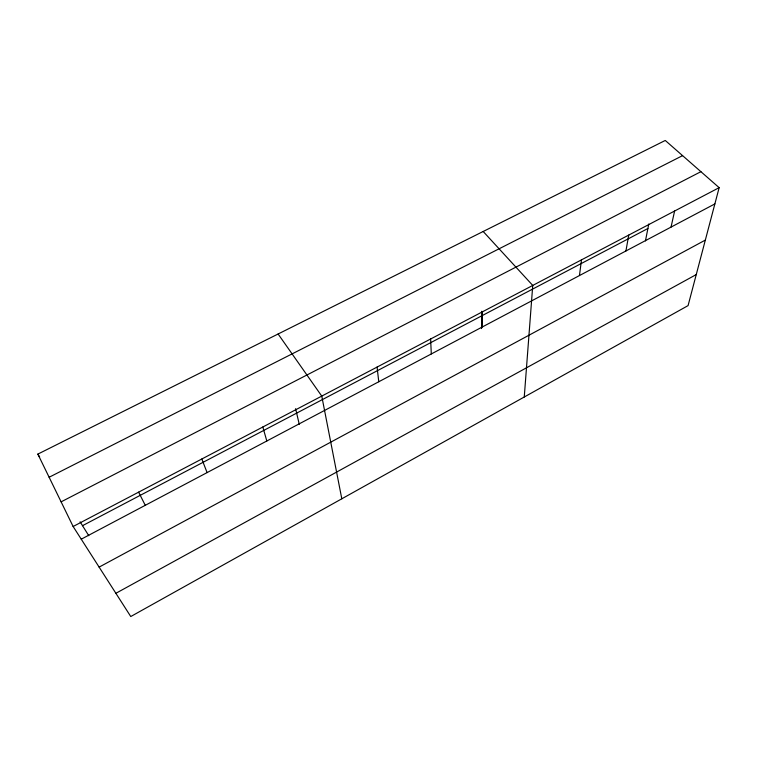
<?xml version="1.0" encoding="UTF-8"?>
<svg xmlns="http://www.w3.org/2000/svg" width="757" height="757" viewBox="0 0 757 757"><rect width="100%" height="100%" fill="white"/><g stroke="black" fill="none" stroke-linecap="round" stroke-linejoin="round"><path stroke-width="1.14" d="M481.518 328.557L481.812 311.231M482.209 327.015L482.483 311.789M524.26 396.999L532.748 285.427L483.184 231.481M579.455 275.557L581.48 259.869M625.925 250.974L628.745 235.077M645.447 240.915L648.787 223.987M671.043 227.1L674.619 211.014M719.15 187.66L688.075 305.61L130.762 616.539L73.126 526.503L37.85 454.105L665.261 140.461L719.15 187.66L73.126 526.503M115.887 593.299L696.251 274.573M99.12 567.116L705.335 240.092M81.245 539.192L714.873 203.907M82.522 525.68L647.897 228.5M61.118 501.853L700.906 171.678M49.129 477.251L682.587 155.63M278.112 333.998L321.753 396.1L341.804 498.797M37.85 454.105L39.657 457.001M80.1 521.8L88.777 535.71M138.616 492.154L145.268 505.307M201.807 459.007L207.096 472.595M262.821 427.005L266.814 440.99M295.599 408.666L299.27 424.317M377.071 367.079L378.774 381.746M430.619 338.994L431.301 353.954"/></g></svg>
